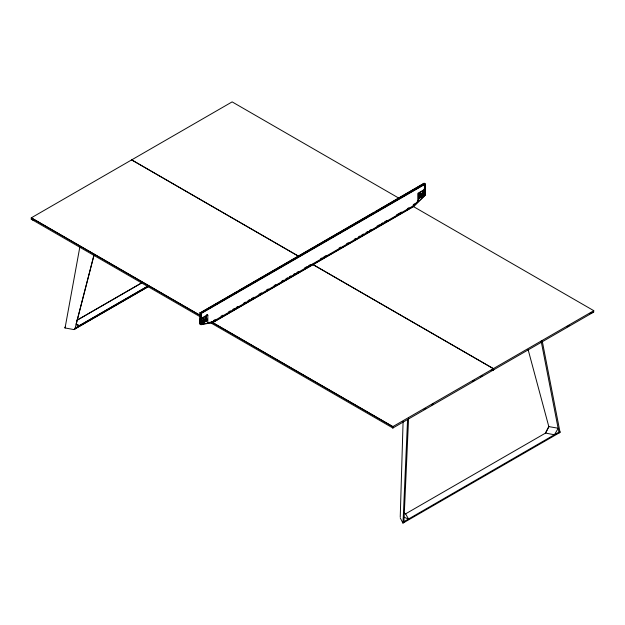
<?xml version="1.0" encoding="UTF-8"?>
<svg xmlns="http://www.w3.org/2000/svg" width="625" height="625" viewBox="0 0 625 625"><rect width="100%" height="100%" fill="white"/><g stroke="black" fill="none" stroke-linecap="round" stroke-linejoin="round"><path stroke-width="0.94" d="M236.586 291.875L200.273 312.781L200.016 324.094L200.023 312.641M201.305 313.469L201.031 324.688L201.344 313.398L424.937 184.312M207.828 323.055L207.828 315.172L206.789 314.57M207.828 315.172L201.305 318.938L201.305 324.289M423.898 183.766L424.195 183.25L200.289 312.867M424.414 184.055L424.414 189.508L417.914 193.258L417.883 201.227L412.914 206.047L212.297 321.875L208.125 322.641M400.242 516.961L403.094 421.336M403.891 522.562L404.125 517.234L408.484 519.039L558.961 432.125L558.242 428.258L554.438 434.773L545.5 433.07L548.82 426.625L528.109 349.578M403.047 522.141L407.57 419.531M404.133 517.117L408.602 417.992M589.672 313.711L593.688 312.07L593.75 310.664L412.922 206.266M402.977 523.094L402.945 522.125M204.742 318.75L205.773 319.586L204.609 322.508L203.359 320.711L202.992 323.07L201.961 323.672L202.875 322.984L203.359 320.711L202.375 320.312M421.758 193.648L422.828 194.266L421.672 197.188L420.414 195.391L420.047 197.75L419.016 198.352L419.93 197.664L420.414 195.391L419.477 194.852M79.805 247.18L65.047 328.031L65.133 327.047M419.43 194.992L418.992 197.125L420.047 197.75M201.961 323.672L203.117 318.477L204.609 320.281L202.625 318.656M419.016 198.352L420.18 193.156L421.672 194.961L419.688 193.336M200.016 324.047L201.031 324.688L212.688 322.57L413.453 206.383L424.945 195.227L425.219 183.836L201.094 313.258M74.93 328.992L93.961 255.32M76.188 324.094L94.172 254.312M203.117 318.477L204.547 320.383L206.102 316.75L207.258 320.609L206.227 321.203L205.727 319.344L204.547 322.32L203.602 321.773L204.492 319.547M420.18 193.156L421.602 195.062L423.156 191.438L424.32 195.289L423.289 195.883L422.789 194.023L421.602 197M593.75 310.703L392.867 426.602L392.828 427.984L210.352 322.609M131.719 159.922L298.141 256L131.672 159.883M204.406 319.695L203.602 321.773M419.82 195.516L420.594 196.57L421.844 193.484M400.227 517.859L402.945 523.117L560.062 432.398L542.141 340.539M375.789 211.508L424.109 183.266L425.195 183.82L425.188 195.281L413.539 206.617L212.703 322.57M206.102 316.75L207.258 320.609M423.156 191.438L424.32 195.289M200.289 318.352L200.266 323.703M418.391 193.602L418.422 201.5L418.422 193.555L424.891 189.82L424.922 195.18M420.594 196.57L419.875 195.383M493.359 369.961L493.328 368.602L312.461 264.266L493.359 368.664L493.359 369.961L491.289 370.438M560.031 432.344L559.852 431.539M593.688 312.07L392.914 427.984L392.898 427.266L392.906 427.961M413.109 205.07L414.469 203.75M76.469 320.539L141.438 283.031M76.609 320.5L141.508 283.031M147.742 286.141L79.445 325.57L76.828 325.07M75.18 328.117L148.648 285.734M148.477 286.516L73.891 329.578L64.945 327.93M148.555 286.484L73.844 329.547M238.242 290.859L374.086 212.43M216.008 304.344L217.695 303.375M223.602 299.961L225.289 298.992M227.82 297.523L229.508 296.555M231.195 295.578L232.883 294.602M235.414 293.141L237.102 292.172M238.789 291.195L240.477 290.219M246.375 286.812L248.906 285.352M250.594 284.375L252.281 283.398M265.781 275.609L268.312 274.148M276.75 269.273L282.656 265.867M288.562 262.461L290.25 261.484M296.156 258.078L297.844 257.102M300.375 255.641L302.062 254.664M303.75 253.688L305.438 252.719M311.336 249.305L313.867 247.844M315.555 246.875L317.242 245.898M330.742 238.102L333.273 236.641M338.336 233.719L340.867 232.258M345.93 229.336L347.617 228.359M353.523 224.953L355.211 223.977M361.117 220.57L362.805 219.594M365.336 218.133L367.023 217.156M368.711 216.188L370.398 215.211M372.922 213.75L374.609 212.773M380.516 209.367L382.203 208.391M388.109 204.984L389.797 204.008M395.703 200.602L398.234 199.141M399.922 198.164L401.609 197.188M403.297 196.219L405.828 194.758M414.266 189.883L420.172 186.477M200.82 318.594L207.297 314.859M201.922 322.453L202.992 323.07M205.344 317.273L206.164 320L207.109 320.547L206.227 321.203M422.406 191.953L423.25 194.672M211.781 321.578L212.82 322.219L201.359 324.258M213.438 320.625L215.156 319.633M221.023 316.242L222.742 315.25M228.641 311.844L230.328 310.867M232.828 309.43L234.539 308.438M236.195 307.484L237.914 306.492M243.781 303.102L245.5 302.109M248.031 300.648L249.719 299.68M251.367 298.719L253.93 297.242M258.961 294.344L261.516 292.867M266.578 289.945L268.258 288.969M274.133 285.578L275.844 284.594M281.719 281.203L283.43 280.211M285.938 278.766L287.648 277.781M289.305 276.82L290.992 275.844M293.523 274.391L295.234 273.398M296.891 272.438L298.578 271.469M304.477 268.062L307.039 266.586M308.695 265.625L310.406 264.641M320.523 258.797L322.211 257.828M323.867 256.867L326.422 255.391M339.07 248.094L340.75 247.117M346.633 243.727L348.336 242.734M354.219 239.344L355.93 238.359M358.43 236.914L360.141 235.922M361.805 234.961L363.516 233.977M366.016 232.531L367.727 231.547M369.391 230.586L371.102 229.594M376.977 226.203L379.531 224.734M381.195 223.773L382.898 222.781M384.562 221.82L387.117 220.352M396.367 215.008L401.422 212.086M407.328 208.68L409.008 207.711M431.586 404.93L433.266 403.961L431.633 404.953M424.07 409.312L425.75 408.344M472.805 381.18L474.484 380.211M480.367 376.812L482.047 375.844M492.203 369.984L493.883 369.008M540.938 341.844L542.617 340.875M566.984 326.805L569.5 325.352M403.961 521.609L408.484 519.039M211.695 321.617L212.773 322.234M424.922 184.352L423.875 183.75M491.289 370.508L493.336 370.008L493.289 368.703M418.391 201.492L417.375 200.898M33.727 220.148L31.25 219.164L34.531 220.516M76.141 324.016L79.5 325.648M403.906 513.039L405.602 513.875L408.484 518.922M403.836 513.047L405.531 513.883L545.562 433.07L548.867 426.617L558.109 428.219L541.148 341.109M423.875 189.227L424.922 189.836M423.227 194.68L424.164 195.227L423.289 195.883M399.438 198.484L232.133 101.883L31.25 217.859L31.25 219.203L200.242 316.797M199.992 312.695L201.344 313.398M200.25 315.398L31.281 217.844L200.219 315.453M212.078 322.227L392.906 426.664L212.039 322.281M205.281 318.383L206.977 319.352M204.438 319.195L206.156 320.211M419.602 193.141L420.664 194.523M420.508 195.609L421.672 197.188M203.445 320.93L204.609 322.508M205.258 316.906L206.188 319.984M558.961 432.125L559.141 432.93"/></g></svg>
